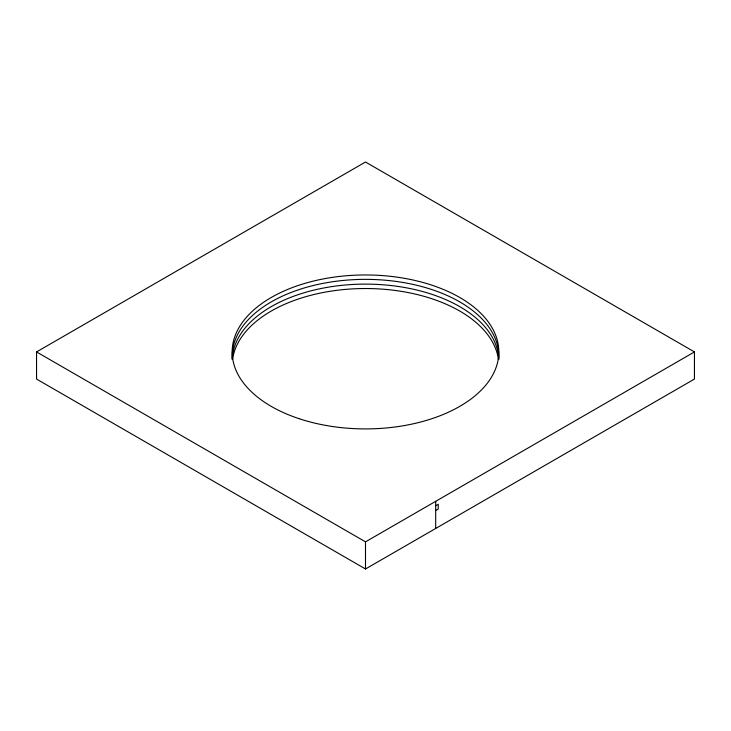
<?xml version="1.0" encoding="UTF-8"?>
<svg xmlns="http://www.w3.org/2000/svg" width="731" height="731" viewBox="0 0 731 731"><rect width="100%" height="100%" fill="white"/><g stroke="black" fill="none" stroke-linecap="round" stroke-linejoin="round"><path stroke-width="1.1" d="M36.55 351.931L365.5 162.017L694.45 351.931L694.45 379.069L365.5 568.983L36.55 379.069L36.55 351.931L365.5 541.854L694.45 351.931M435.694 505.733L438.244 504.262L438.244 509.014L435.694 510.485M435.694 501.329L435.694 528.458M365.5 541.854L365.5 568.983M232.211 359.076A133.334 76.974 0 0 1 365.5 284.112A133.334 76.974 0 0 1 498.789 359.076M232.275 359.369A133.334 76.974 0 0 1 365.5 279.361A133.334 76.974 0 0 1 498.725 359.369M232.577 359.46A133.334 76.974 0 0 1 365.5 288.526A133.334 76.974 0 0 1 498.423 359.46M298.833 418.598A133.334 76.974 0 0 0 498.834 351.931A133.334 76.974 0 0 0 298.833 285.273A133.334 76.974 0 0 0 298.833 418.598"/></g></svg>
